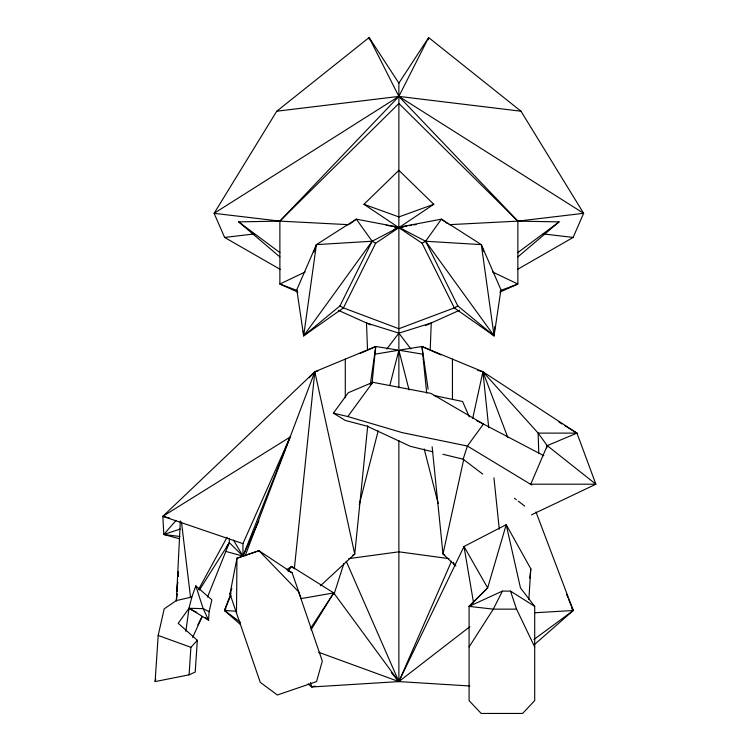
<?xml version="1.0" encoding="UTF-8"?>
<svg xmlns="http://www.w3.org/2000/svg" width="751" height="751" viewBox="0 0 751 751"><rect width="100%" height="100%" fill="white"/><g stroke="black" fill="none" stroke-linecap="round" stroke-linejoin="round"><path stroke-width="1.13" d="M236.499 612.994L236.94 558.246L258.945 550.708L292.064 572.703L301.113 598.603L333.735 592.914L398.875 681.589L469.788 685.982M430.22 349.872L431.243 322.986L398.875 333.134L366.497 322.986L367.521 349.872M180.343 520.987L176.382 600.565L164.197 608.826L158.189 635.449L155.119 681.589L189.074 674.83L195.222 672.07L197.325 640.331L178.203 623.292L189.008 608.272L191.843 597.017L195.823 585.902L211.857 599.861L209.125 611.68L208.562 620.138L189.008 608.272L185.844 631.394M528.845 599.505L530.807 568.817L506.212 524.667L464.005 546.484L398.875 681.589L311.674 686.987L308.145 683.898M176.382 601.025L176.861 594.022M177.02 591.694L177.649 582.354M178.043 576.524L178.362 571.858M189.074 674.83L190.904 647.324L197.325 640.331M176.851 593.609L176.382 600.565L191.843 597.017M177.011 591.29L177.649 582.016M178.043 576.224L178.362 571.586M494.346 332.364L494.083 335.847L454.308 307.91L422.081 243.221L363.963 204.3L398.875 170.308L433.778 204.3L375.66 243.221L343.432 307.91L303.657 335.847L296.805 289.736L316.415 244.619L356.303 219.151L398.875 227.262L403.54 227.027M494.524 330.036L494.787 326.554M367.727 425.779L354.744 554.05L320.461 585.771M371.98 383.808L375.753 346.493L397.711 350.022M294.336 568.836L314.819 371.745L375.753 346.493L370.29 384.625M529.84 578.129L530.807 568.817M375.66 243.221L372.149 241.249L316.415 244.619L303.657 335.847L339.931 305.929L372.149 241.249L398.875 227.262L441.438 219.151L481.325 244.619L500.936 289.736L494.083 335.847L457.81 305.929L425.592 241.249L398.875 227.262L386.23 225.281M428.239 39.822L428.614 37.55L520.997 111.223L583.63 213.322L573.126 237.438L517.401 269.449M546.747 447.915L547.235 445.634L538.148 433.111L482.921 371.745L421.987 346.493L400.03 350.022M463.705 459.481L442.996 554.05L455.848 565.944M472.689 418.467L482.921 371.745L477.664 370.365M359.269 504.597L378.194 430.811M389.844 385.394L398.574 351.337M155.119 681.589L155.739 679.383M333.942 594.576L343.874 563.532M482.733 474.116L463.142 459.199L467.394 446.038L483.437 424.043L543.846 455.735M231.843 588.39L229.984 593.957L260.24 682.33L277.372 695.004L316.546 681.589L322.32 661.077L298.579 591.741L258.945 550.708L236.94 558.246L229.984 593.957L231.148 595.947M313.796 252.28L316.415 244.619M240.329 624.41L224.474 610.507L231.101 592.99M245.192 555.749L314.819 371.745L317.973 370.919M179.62 538.814L163.793 534.496L162.864 516.331L290.102 437.073L242.948 556.097L225.985 551.469M207.511 597.054L229.337 542.663L229.337 538.411M240.395 622.25L224.474 610.507L230.322 596.491M564.996 425.779L576.946 433.111L547.235 445.634L530.741 484.198L595.881 484.198L576.946 433.111L482.921 371.745L488.732 427.723M451.511 561.241L398.875 681.589L318.734 652.309M199.344 590.098L229.337 542.663L242.948 556.097L242.948 543.649L290.102 437.073M258.851 520.903L242.948 556.097L233.477 540.091M192.669 637.43L202.179 616.552M534.703 606.376L520.462 587.902L506.212 524.667L487.652 587.902L469.084 606.376L469.084 700.617L481.194 713.45L522.602 713.45L534.703 700.617L534.703 606.376L510.502 591.112L502.372 591.112L493.294 609.145L469.084 646.958M197.851 624.87L202.122 616.543M198.499 589.582L227.093 537.2M398.875 387.713L398.875 83.117L369.126 37.55L276.743 111.223L214.11 213.322L224.615 237.438L280.339 269.449M310.998 629.892L333.735 592.914L291.529 566.432L286.713 569.727M226.868 546.597L229.337 542.663M398.875 83.117L428.614 37.55L398.875 96.41L279.879 221.123L279.879 284.038L297.94 292.167M310.83 628.024L333.735 592.914M288.29 571.051L291.529 566.432L293.265 568M432.801 451.802L410.328 446.319L367.145 426.192L345.291 420.447L333.397 413.144L348.304 392.726L372.815 382.306L430.849 393.355L483.437 424.043L476.369 420.466M333.397 413.144L347.816 416.552L372.815 382.306M386.831 348.999L398.875 333.134L410.91 348.999M226.708 611.183L224.474 610.507L225.938 608.676M179.893 536.496L163.793 534.496L176.044 520.415M309.262 377.744L314.819 371.745L354.744 554.05L352.857 555.055M242.948 543.649L162.864 516.331L314.819 371.745M534.515 644.499L573.266 610.507L535.97 511.938M517.861 256.936L559.082 221.883L517.861 221.123L449.032 224.68M469.844 626.691L398.875 681.589L391.299 672.68M349.769 224.08L356.303 219.151L372.149 241.249L303.657 335.847L303.301 331.2M517.861 252.58L559.082 221.883M533.923 639.514L573.266 610.507L568.76 599.73M422.081 243.221L425.592 241.249L441.438 219.151L447.033 223.376M454.308 307.91L457.81 305.929M305.159 271.984L279.879 284.038L297.349 290.599M393.608 229.778L398.875 227.262L406.911 226.004M531.473 514.867L595.881 484.198L547.235 445.634M502.372 591.112L469.084 606.376L493.294 609.145L516.557 609.145L534.703 646.958M425.432 325.605L459.424 310.313M499.8 292.167L517.861 284.038L517.861 221.123L398.875 96.41L369.126 37.55L369.501 39.822M360.001 353.524L375.753 346.493M455.632 307.412L398.875 328.731L343.198 307.816M500.391 290.599L517.861 284.038L492.59 271.984M433.778 204.3L398.875 216.936L363.963 204.3M163.793 534.496L180.193 529.051M315.026 686.067L311.674 686.987L310.538 682.546M374.927 354.19L397.73 350.398M409.211 225.638L411.51 225.281M413.81 224.915L416.101 224.558M348.708 558.631L398.875 551.825L449.032 558.631M276.743 111.223L398.875 96.41L520.997 111.223M224.615 237.438L254.551 233.908M534.881 612.75L573.266 610.507L571.802 608.676M279.879 256.936L238.658 221.883L279.879 221.123L348.708 224.68M576.946 433.111L538.148 433.111L538.777 453.003M471.431 606.376L469.084 606.376L487.652 587.902L464.005 546.484L473.571 603.015M394.2 227.027L398.875 227.262L400.978 228.266M224.474 610.507L236.105 611.192M481.325 244.619L425.592 241.249L494.083 335.847L481.325 244.619L483.569 251.191M543.189 233.908L573.126 237.438M400.011 350.398L422.813 354.19M434.116 395.552L462.607 401.494L469.291 416.899M442.912 454.271L463.142 459.199M162.864 516.331L169.623 518.03M347.816 416.552L402.189 432.623L467.394 446.038L531.802 485.015M158.189 635.449L190.904 647.324M426.709 393.13L421.987 346.493L440.893 354.923M338.316 310.313L370.675 324.864M287.886 570.779L292.064 572.703M209.125 611.68L203.174 608.648L189.008 608.272L196.809 612.403M444.883 555.055L442.996 554.05L432.135 446.77M339.931 305.929L343.432 307.91M559.026 422.118L562.011 423.949M238.658 221.883L279.879 252.58M514.473 498.27L516.341 499.697M518.209 501.114L524.742 506.09M205.183 617.491L208.562 620.138L203.174 608.648L195.823 585.902M346.23 561.241L398.875 681.589L398.875 440.462M566.517 594.332L567.869 597.571M482.921 371.745L507.789 437.457M510.502 591.112L516.557 609.145M453.51 562.424L454.58 565.747M399.166 351.337L409.06 389.938M424.202 448.976L438.18 503.461M421.987 346.493L428.108 389.243M181.47 522.076L190.519 597.167M493.951 477.871L499.284 529.183M452.449 359.119L452.449 398.884M345.291 359.119L345.291 397.711M398.875 103.478L279.879 221.123L214.11 213.322L398.875 96.41L583.63 213.322L517.861 221.123L398.875 103.478"/></g></svg>
